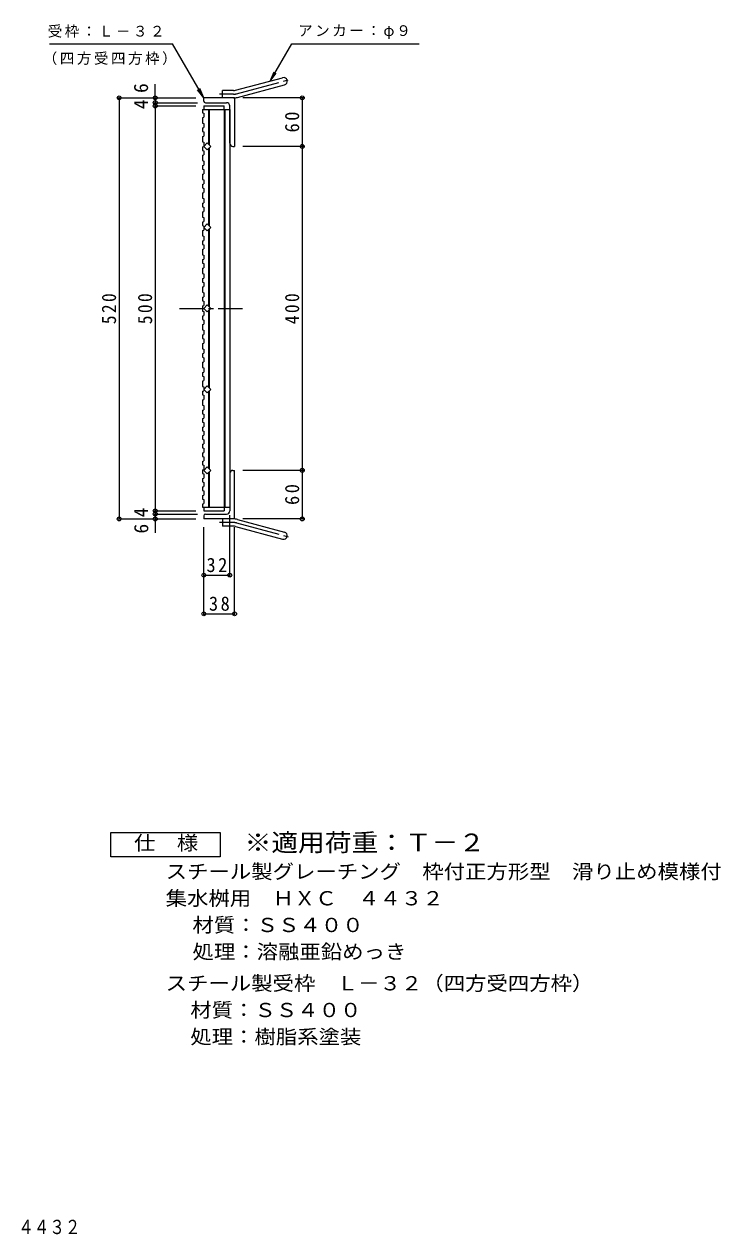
# Model space of a CAD drawing. Units: millimetres at full size, sheet at 1:6. Extents: x -698 to 1022, y -820 to 777.
# Drawn here: x 162 to 1022, y -820 to 676 of the extents above; entities that cross this region are included whole.
import ezdxf
from ezdxf.enums import TextEntityAlignment as Align

# ---------------------------------------------------------------- set-up
doc = ezdxf.new("R2010")
doc.units = ezdxf.units.MM
doc.header["$LTSCALE"] = 6
doc.header["$PDMODE"] = 32
doc.header["$PDSIZE"] = 4.8
doc.linetypes.add('CHAIN1', pattern=[8, 5, -1, 1, -1])
doc.linetypes.add('CHAIN2', pattern=[12, 9, -1, 1, -1])
for name, color, linetype, lineweight in [('B-1_ピット', 2, 'Continuous', 9), ('B-2_蓋', 3, 'Continuous', 9), ('B-4_寸法', 7, 'Continuous', 9), ('B-5_仕様文', 7, 'Continuous', 9), ('F-4_F-4ﾚｲﾔ', 2, 'Continuous', 9)]:
    doc.layers.add(name, color=color, linetype=linetype, lineweight=lineweight)
doc.layers.add('F-5_F-5ﾚｲﾔ', color=2, linetype='Continuous')
doc.styles.add('ＭＳ ゴシック', font='')
doc.styles.get('ＭＳ ゴシック').set_extended_font_data('MS Gothic')

msp = doc.modelspace()

# ---------------------------------------------------------------- linework, layer by layer
at = {"layer": 'B-1_ピット'}
for p, q in [((422.941, 594.897), (481.132, 610.489)), ((425.27, 586.204), (483.461, 601.796)), ((421.796, 585.59), (383.796, 585.59)), ((383.796, 581.59), (383.796, 585.59)), ((420.611, 594.59), (406.796, 594.59)), ((406.796, 585.59), (406.796, 594.59)), ((421.796, 585.59), (421.796, 525.59)), ((385.796, 579.59), (411.796, 579.59)), ((415.796, 529.59), (415.796, 575.59)), ((419.796, 525.59), (421.796, 525.59)), ((415.796, 121.59), (415.796, 75.59)), ((419.796, 125.59), (421.796, 125.59)), ((421.796, 65.59), (421.796, 125.59)), ((383.796, 69.59), (383.796, 65.59)), ((421.796, 65.59), (383.796, 65.59)), ((385.796, 71.59), (411.796, 71.59)), ((406.796, 65.59), (406.796, 56.59)), ((425.27, 64.977), (483.461, 49.385)), ((420.611, 56.59), (406.796, 56.59)), ((422.941, 56.284), (481.132, 40.691))]:
    msp.add_line(p, q, dxfattribs=at)
at = {"layer": 'B-1_ピット', "linetype": 'CHAIN2'}
for p, q in [((424.105, 590.55), (489.272, 608.012)), ((420.611, 590.09), (402.991, 590.09)), ((420.611, 61.09), (402.991, 61.09)), ((424.105, 60.63), (489.272, 43.169))]:
    msp.add_line(p, q, dxfattribs=at)
at = {"layer": 'B-1_ピット'}
for centre, radius, start, end in [((482.296, 606.143), 4.5, 285.00014, 104.99991), ((420.611, 603.59), 9, 270, 285.00002), ((420.611, 603.59), 18, 270, 285), ((385.796, 581.59), 2, 180, 270), ((411.796, 575.59), 4, 0, 90), ((419.796, 529.59), 4, 180, 270), ((419.796, 121.59), 4, 90, 180), ((411.796, 75.59), 4, 270, 0), ((385.796, 69.59), 2, 90, 180), ((420.611, 47.59), 18, 74.99998, 89.99998), ((420.611, 47.59), 9, 74.99998, 90), ((482.296, 45.038), 4.5, 255.00008, 74.99986)]:
    msp.add_arc(centre, radius, start, end, dxfattribs=at)
at = {"layer": 'B-1_ピット', "linetype": 'CHAIN2'}
for centre, start, end in [((420.611, 603.59), 270, 284.99995), ((420.611, 47.59), 75.00005, 90)]:
    msp.add_arc(centre, 13.5, start, end, dxfattribs=at)
at = {"layer": 'B-2_蓋'}
for p, q in [((382.296, 571.09), (382.296, 567.186)), ((382.296, 571.09), (415.796, 571.09)), ((383.796, 575.59), (383.796, 571.09)), ((383.796, 575.59), (408.796, 575.59)), ((389.796, 528.075), (389.796, 571.09)), ((390.796, 527.075), (390.796, 571.09)), ((408.796, 571.09), (408.796, 575.59)), ((408.796, 571.09), (408.796, 80.09)), ((409.796, 571.09), (409.796, 80.09)), ((415.796, 571.09), (415.796, 80.09)), ((382.296, 561.05), (383.796, 561.561)), ((383.796, 553.991), (383.796, 548.878)), ((382.296, 548.367), (383.796, 548.878)), ((382.296, 537.824), (383.796, 538.335)), ((382.296, 525.141), (383.796, 525.652)), ((383.796, 530.765), (383.796, 525.652)), ((390.796, 427.075), (390.796, 524.105)), ((382.296, 514.597), (383.796, 515.109)), ((389.796, 428.075), (389.796, 523.105)), ((382.296, 501.914), (383.796, 502.425)), ((383.796, 507.539), (383.796, 502.425)), ((383.796, 496.995), (383.796, 491.882)), ((382.296, 491.371), (383.796, 491.882)), ((382.296, 478.688), (383.796, 479.199)), ((383.796, 484.312), (383.796, 479.199)), ((382.296, 468.145), (383.796, 468.656)), ((383.796, 473.769), (383.796, 468.656)), ((382.296, 455.461), (383.796, 455.973)), ((383.796, 461.086), (383.796, 455.973)), ((383.796, 450.543), (383.796, 445.43)), ((382.296, 444.918), (383.796, 445.43)), ((383.796, 437.86), (383.796, 432.746)), ((382.296, 432.235), (383.796, 432.746)), ((382.296, 421.692), (383.796, 422.203)), ((383.796, 427.316), (383.796, 422.203)), ((389.796, 328.075), (389.796, 423.105)), ((390.796, 327.075), (390.796, 424.105)), ((382.296, 409.009), (383.796, 409.52)), ((383.796, 414.633), (383.796, 409.52)), ((383.796, 404.09), (383.796, 398.977)), ((382.296, 398.465), (383.796, 398.977)), ((383.796, 391.407), (383.796, 386.294)), ((382.296, 385.782), (383.796, 386.294)), ((382.296, 375.239), (383.796, 375.75)), ((383.796, 380.864), (383.796, 375.75)), ((382.296, 362.556), (383.796, 363.067)), ((383.796, 368.18), (383.796, 363.067)), ((382.296, 352.013), (383.796, 352.524)), ((383.796, 357.637), (383.796, 352.524)), ((383.796, 344.954), (383.796, 339.841)), ((382.296, 339.329), (383.796, 339.841)), ((382.296, 328.786), (383.796, 329.298)), ((383.796, 334.411), (383.796, 329.298)), ((382.296, 316.103), (383.796, 316.614)), ((383.796, 321.727), (383.796, 316.614)), ((389.796, 228.075), (389.796, 323.105)), ((390.796, 227.075), (390.796, 324.105)), ((382.296, 305.56), (383.796, 306.071)), ((383.796, 311.184), (383.796, 306.071)), ((382.296, 292.876), (383.796, 293.388)), ((383.796, 287.958), (383.796, 282.845)), ((382.296, 282.333), (383.796, 282.845)), ((382.296, 269.65), (383.796, 270.161)), ((383.796, 275.275), (383.796, 270.161)), ((382.296, 259.107), (383.796, 259.618)), ((383.796, 264.731), (383.796, 259.618)), ((382.296, 246.424), (383.796, 246.935)), ((383.796, 241.505), (383.796, 236.392)), ((382.296, 235.88), (383.796, 236.392)), ((383.796, 228.822), (383.796, 223.709)), ((382.296, 223.197), (383.796, 223.709)), ((382.296, 212.654), (383.796, 213.165)), ((383.796, 218.278), (383.796, 213.165)), ((389.796, 128.075), (389.796, 223.105)), ((390.796, 127.075), (390.796, 224.105)), ((382.296, 199.971), (383.796, 200.482)), ((383.796, 195.052), (383.796, 189.939)), ((382.296, 189.427), (383.796, 189.939)), ((382.296, 178.884), (383.796, 179.396)), ((382.296, 168.341), (383.796, 168.852)), ((382.296, 157.798), (383.796, 158.309)), ((382.296, 147.254), (383.796, 147.766)), ((382.296, 136.711), (383.796, 137.222)), ((382.296, 126.168), (383.796, 126.679)), ((389.796, 80.09), (389.796, 123.105)), ((390.796, 80.09), (390.796, 124.105)), ((382.296, 115.624), (383.796, 116.136)), ((382.296, 105.081), (383.796, 105.592)), ((382.296, 94.538), (383.796, 95.049)), ((382.296, 83.994), (383.796, 84.506)), ((382.296, 83.994), (382.296, 80.09)), ((382.296, 80.09), (415.796, 80.09)), ((383.796, 80.09), (383.796, 75.59)), ((383.796, 75.59), (408.796, 75.59)), ((408.796, 80.09), (408.796, 75.59))]:
    msp.add_line(p, q, dxfattribs=at)
at = {"layer": 'B-2_蓋', "linetype": 'CHAIN1'}
msp.add_line((353.673, 325.59), (434.261, 325.59), dxfattribs=at)
at = {"layer": 'B-2_蓋'}
for points in [[(382.296, 567.186), (383.796, 566.675), (383.796, 561.561)], [(382.296, 561.05), (382.296, 554.503), (383.796, 553.991)], [(382.296, 548.367), (382.296, 543.96), (383.796, 543.448), (383.796, 538.335)], [(382.296, 537.824), (382.296, 531.276), (383.796, 530.765)], [(382.296, 525.141), (382.296, 520.733), (383.796, 520.222), (383.796, 515.109)], [(382.296, 514.597), (382.296, 508.05), (383.796, 507.539)], [(382.296, 501.914), (382.296, 497.507), (383.796, 496.995)], [(382.296, 491.371), (382.296, 484.824), (383.796, 484.312)], [(382.296, 478.688), (382.296, 474.28), (383.796, 473.769)], [(382.296, 468.145), (382.296, 461.597), (383.796, 461.086)], [(382.296, 455.461), (382.296, 451.054), (383.796, 450.543)], [(382.296, 444.918), (382.296, 438.371), (383.796, 437.86)], [(382.296, 432.235), (382.296, 427.828), (383.796, 427.316)], [(382.296, 421.692), (382.296, 415.144), (383.796, 414.633)], [(382.296, 409.009), (382.296, 404.601), (383.796, 404.09)], [(382.296, 398.465), (382.296, 391.918), (383.796, 391.407)], [(382.296, 385.782), (382.296, 381.375), (383.796, 380.864)], [(382.296, 375.239), (382.296, 368.692), (383.796, 368.18)], [(382.296, 362.556), (382.296, 358.148), (383.796, 357.637)], [(382.296, 352.013), (382.296, 345.465), (383.796, 344.954)], [(382.296, 339.329), (382.296, 334.922), (383.796, 334.411)], [(382.296, 328.786), (382.296, 322.239), (383.796, 321.727)], [(382.296, 316.103), (382.296, 311.696), (383.796, 311.184)], [(382.296, 305.56), (382.296, 299.012), (383.796, 298.501), (383.796, 293.388)], [(382.296, 292.876), (382.296, 288.469), (383.796, 287.958)], [(382.296, 282.333), (382.296, 275.786), (383.796, 275.275)], [(382.296, 269.65), (382.296, 265.243), (383.796, 264.731)], [(382.296, 259.107), (382.296, 252.559), (383.796, 252.048), (383.796, 246.935)], [(382.296, 246.424), (382.296, 242.016), (383.796, 241.505)], [(382.296, 235.88), (382.296, 229.333), (383.796, 228.822)], [(382.296, 223.197), (382.296, 218.79), (383.796, 218.278)], [(382.296, 212.654), (382.296, 206.107), (383.796, 205.595), (383.796, 200.482)], [(382.296, 199.971), (382.296, 195.563), (383.796, 195.052)], [(382.296, 189.427), (382.296, 185.02), (383.796, 184.509), (383.796, 179.396)], [(382.296, 178.884), (382.296, 174.477), (383.796, 173.965), (383.796, 168.852)], [(382.296, 168.341), (382.296, 163.933), (383.796, 163.422), (383.796, 158.309)], [(382.296, 157.798), (382.296, 153.39), (383.796, 152.879), (383.796, 147.766)], [(382.296, 147.254), (382.296, 142.847), (383.796, 142.335), (383.796, 137.222)], [(382.296, 136.711), (382.296, 132.304), (383.796, 131.792), (383.796, 126.679)], [(382.296, 126.168), (382.296, 121.76), (383.796, 121.249), (383.796, 116.136)], [(382.296, 115.624), (382.296, 111.217), (383.796, 110.706), (383.796, 105.592)], [(382.296, 105.081), (382.296, 100.674), (383.796, 100.162), (383.796, 95.049)], [(382.296, 94.538), (382.296, 90.13), (383.796, 89.619), (383.796, 84.506)]]:
    msp.add_lwpolyline(points, dxfattribs=at)
for points in [[(392.281, 525.59), (388.039, 521.348), (383.796, 525.59), (388.039, 529.833)], [(388.039, 421.348), (383.796, 425.59), (388.039, 429.833), (392.281, 425.59)], [(388.039, 321.348), (383.796, 325.59), (388.039, 329.833), (392.281, 325.59)], [(388.039, 221.348), (383.796, 225.59), (388.039, 229.833), (392.281, 225.59)], [(388.039, 121.348), (383.796, 125.59), (388.039, 129.833), (392.281, 125.59)]]:
    msp.add_lwpolyline(points, close=True, dxfattribs=at)
at = {"layer": 'B-4_寸法'}
for p, q in [((323.796, 585.59), (323.796, 602.59)), ((277.769, 585.59), (373.796, 585.59)), ((279.269, 585.59), (279.269, 65.59)), ((323.796, 585.59), (323.796, 579.59)), ((506.861, 585.59), (431.796, 585.59)), ((505.361, 585.59), (505.361, 525.59)), ((322.296, 579.59), (375.796, 579.59)), ((322.296, 575.59), (373.796, 575.59)), ((323.796, 579.59), (323.796, 575.59)), ((323.796, 575.59), (323.796, 75.59)), ((506.861, 525.59), (431.796, 525.59)), ((505.361, 525.59), (505.361, 125.59)), ((506.861, 125.59), (431.796, 125.59)), ((505.361, 125.59), (505.361, 65.59)), ((322.296, 75.59), (373.796, 75.59)), ((323.796, 75.59), (323.796, 71.59)), ((277.769, 65.59), (373.796, 65.59)), ((322.296, 71.59), (375.796, 71.59)), ((323.796, 71.59), (323.796, 65.59)), ((323.796, 65.59), (323.796, 48.59)), ((415.796, -5.362), (415.796, 70.09)), ((506.861, 65.59), (431.796, 65.59)), ((383.796, -53.107), (383.796, 55.59)), ((421.796, -53.107), (421.796, 55.59)), ((383.796, -3.862), (415.796, -3.862)), ((383.796, -51.607), (421.796, -51.607))]:
    msp.add_line(p, q, dxfattribs=at)
for p in [(279.269, 585.59), (323.796, 585.59), (505.361, 585.59), (323.796, 579.59), (323.796, 575.59), (505.361, 525.59), (505.361, 125.59), (323.796, 75.59), (279.269, 65.59), (323.796, 71.59), (323.796, 65.59), (505.361, 65.59), (383.796, -3.862), (415.796, -3.862), (383.796, -51.607), (421.796, -51.607)]:
    msp.add_point(p, dxfattribs=at)
at = {"layer": 'B-5_仕様文'}
for p, q in [((193.364, 652.264), (345.302, 652.264)), ((383.796, 585.59), (345.302, 652.264)), ((465.684, 606.114), (470.468, 617.662)), ((465.684, 606.114), (473.294, 616.031)), ((383.796, 585.59), (376.187, 595.507)), ((383.796, 585.59), (379.013, 597.139))]:
    msp.add_line(p, q, dxfattribs=at)
msp.add_lwpolyline([(465.684, 606.114), (492.329, 652.264), (649.455, 652.264)], dxfattribs=at)
at = {"layer": 'F-4_F-4ﾚｲﾔ'}
msp.add_lwpolyline([(269.147, -351.517), (269.147, -321.517), (404.146, -321.517), (404.146, -351.517)], close=True, dxfattribs=at)

# ---------------------------------------------------------------- texts
at = {"layer": 'B-4_寸法', "color": 2, "style": 'ＭＳ ゴシック'}
for s, p in [('6', (320.202, 591.59)), ('4', (320.196, 571.59)), ('4', (320.196, 67.59)), ('6', (320.482, 47.59))]:
    msp.add_text(s, height=17.6, rotation=90, dxfattribs=at).set_placement(p, align=Align.BOTTOM_LEFT)
at = {"layer": 'B-4_寸法', "color": 2, "char_height": 17.6, "attachment_point": 7, "rotation": 90, "style": 'ＭＳ ゴシック'}
for s, insert in [('\\T1.27;\\W0.95;60', (501.761, 542.84)), ('\\T1.27;\\W0.9;520', (275.669, 306.09)), ('\\T1.27;\\W0.9;500', (320.196, 306.09)), ('\\T1.27;\\W0.9;400', (501.761, 306.09)), ('\\T1.27;\\W0.95;60', (501.761, 82.84))]:
    msp.add_mtext(s, dxfattribs=dict(at, insert=insert))
at = {"layer": 'B-4_寸法', "color": 2, "char_height": 17.6, "attachment_point": 7, "style": 'ＭＳ ゴシック'}
for s, insert in [('\\T1.27;\\W0.95;32', (387.046, -0.262)), ('\\T1.27;\\W0.95;38', (390.046, -48.007))]:
    msp.add_mtext(s, dxfattribs=dict(at, insert=insert))
at = {"layer": 'B-5_仕様文', "char_height": 13.2, "attachment_point": 7, "style": 'ＭＳ ゴシック'}
for s, insert in [('\\T1.17;受枠：Ｌ－３２', (190.974, 659.841)), ('\\T1.17;アンカー：φ９', (500.165, 658.4)), ('\\T1.17;（四方受四方枠）', (184.87, 626.018))]:
    msp.add_mtext(s, dxfattribs=dict(at, insert=insert))
at = {"layer": 'F-4_F-4ﾚｲﾔ', "style": 'ＭＳ ゴシック', "width": 1.1}
for s, p in [('仕\u3000様', (297.647, -348.517)), ('スチール製グレーチング\u3000枠付正方形型\u3000滑り止め模様付', (336.647, -383.869)), ('集水桝用\u3000ＨＸＣ\u3000４４３２', (336.647, -416.87)), ('材質：ＳＳ４００', (369.774, -449.868)), ('処理：溶融亜鉛めっき', (369.774, -482.869)), ('スチール製受枠\u3000Ｌ－３２（四方受四方枠）', (336.647, -521.869)), ('材質：ＳＳ４００', (367.074, -554.869)), ('処理：樹脂系塗装', (367.074, -587.869))]:
    msp.add_text(s, height=17.6, dxfattribs=at).set_placement(p, align=Align.BOTTOM_LEFT)
at = {"layer": 'F-5_F-5ﾚｲﾔ', "color": 3, "style": 'ＭＳ ゴシック', "width": 1.1}
msp.add_text('※適用荷重：Ｔ－２', height=21.99, dxfattribs=at).set_placement((434.146, -351.517), align=Align.BOTTOM_LEFT)
at = {"layer": 'F-5_F-5ﾚｲﾔ', "style": 'ＭＳ ゴシック', "width": 0.8}
msp.add_text('スチール製グレーチング\u3000枠付正方形型\u3000滑り止め模様付\u3000集水桝用\u3000ＨＸＣ\u3000４４３２', height=17.6, dxfattribs=at).set_placement((-536.7, -822.782), align=Align.BOTTOM_LEFT)

doc.saveas('drawing.dxf')
